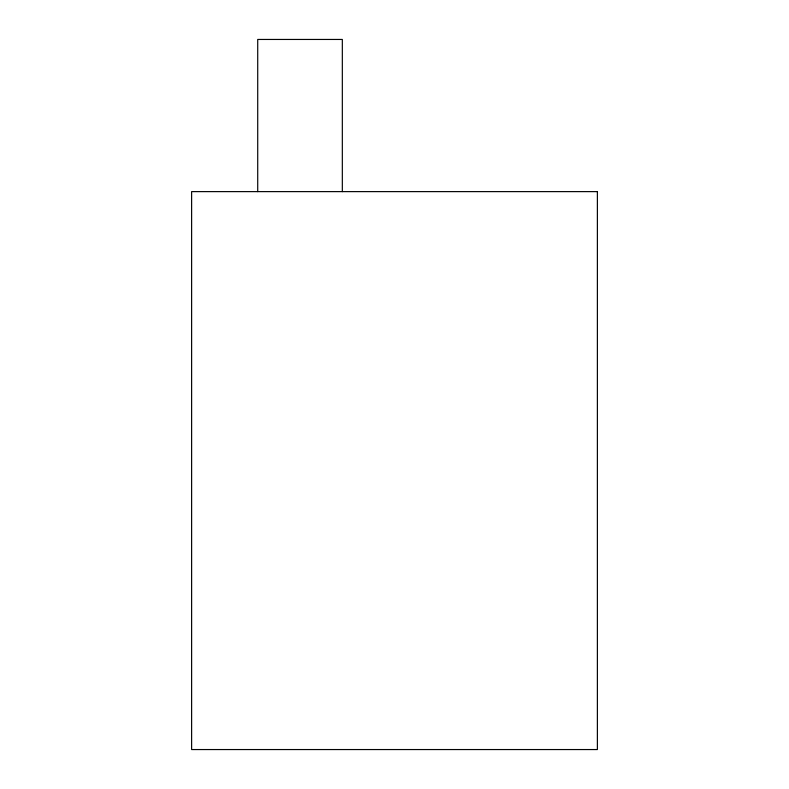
<?xml version="1.0" encoding="UTF-8"?>
<svg xmlns="http://www.w3.org/2000/svg" width="789" height="789" viewBox="0 0 789 789"><rect width="100%" height="100%" fill="white"/><g stroke="black" fill="none" stroke-linecap="round" stroke-linejoin="round"><path stroke-width="1.18" d="M342.327 191.619L342.327 39.45L257.717 39.45L257.717 191.619M597.381 191.619L191.619 191.619L191.619 749.55L597.381 749.55L597.381 191.619"/></g></svg>
